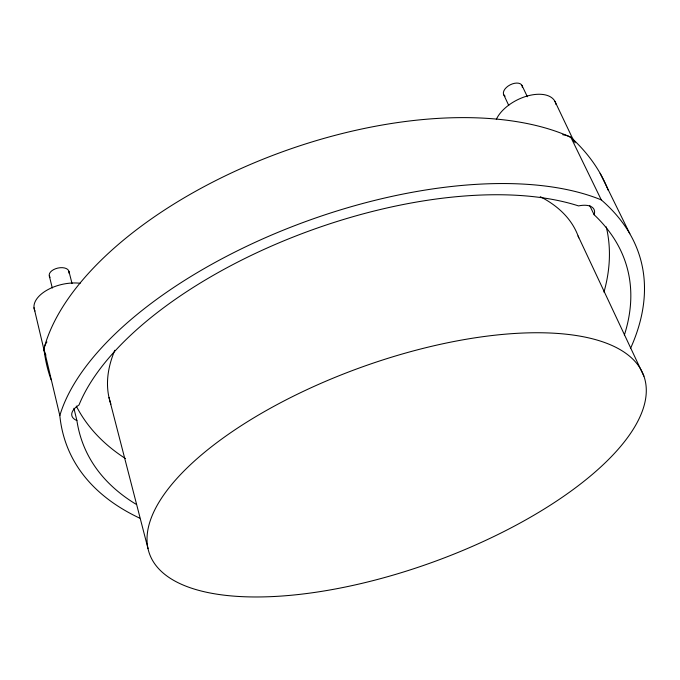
<?xml version="1.0" encoding="UTF-8"?>
<svg xmlns="http://www.w3.org/2000/svg" width="680" height="680" viewBox="0 0 680 680"><rect width="100%" height="100%" fill="white"/><g stroke="black" fill="none" stroke-linecap="round" stroke-linejoin="round"><path stroke-width="1.02" d="M51.102 379.78A498.058 252.85 -24.5 0 1 44.183 350.701L44.514 346.724A309.298 155.031 -19.8 0 1 262.854 159.281A309.298 155.031 -19.8 0 1 568.608 136.263L570.928 137.343M600.142 173.323L629.825 233.742M570.826 137.249L601.29 199.894A503.302 231.761 -15.8 0 1 630.64 348.168M589.679 205.496L594.116 214.719A486.574 223.456 -15.8 0 1 624.359 335.087M554.939 101.354L574.048 141.508M521.909 85.297L527.365 96.764M578.085 235.977L643.909 376.176A262.675 103.793 -19.8 0 1 302.413 594.057A262.675 103.793 -19.8 0 1 243.584 424.167A262.675 103.793 -19.8 0 1 643.909 376.176M503.837 94.936L508.742 105.459M109.004 397.494L148.019 548.607M68.944 271.371L72.037 283.509M49.291 275.859L52.3 288.048M73.907 408.28L76.891 420.521A494.164 230.707 -24 0 0 135.847 504.135M43.953 348.789L59.823 415.607A511.198 239.326 -24 0 0 139.731 518.16M34.008 307.708L44.183 350.701M110.899 404.149A248.268 121.465 -19.8 0 1 114.826 350.268M540.277 196.673A248.268 121.465 -19.8 0 1 578.748 237.864M45.977 355.096A33.184 17.204 -13.2 0 1 46.92 341.947M34.952 311.032A32.632 17.756 -12.7 0 1 45.823 290.844A32.632 17.756 -12.7 0 1 80.163 283.271M562.717 134.742A33.745 17.944 -26.2 0 1 575.042 142.843M496.349 119.34A33.175 18.513 -26.7 0 1 528.929 95.574A33.175 18.513 -26.7 0 1 556.044 104.584M59.823 415.607A316.982 146.302 -19.8 0 1 287.232 228.582A316.982 146.302 -19.8 0 1 601.29 199.894M572.373 138.678A490.586 245.072 -15.3 0 1 608.277 190.383M594.116 214.719A22.55 11.067 -25.6 0 0 578.544 205.904A301.529 138.924 -19.8 0 0 291.593 237.677A301.529 138.924 -19.8 0 0 78.999 404.982A22.168 10.6 -13.9 0 0 76.891 420.521M606.262 226.856A477.054 233.572 -15.5 0 1 603.959 292.137M125.477 458.558A484.33 240.992 -24.3 0 1 76.296 406.079M505.096 96.195A10.242 5.899 -27.1 0 1 510.221 84.813A10.242 5.899 -27.1 0 1 522.351 87.448M50.065 277.287A10.081 5.661 -12.4 0 1 57.851 268.073A10.081 5.661 -12.4 0 1 68.892 273.096"/></g></svg>
